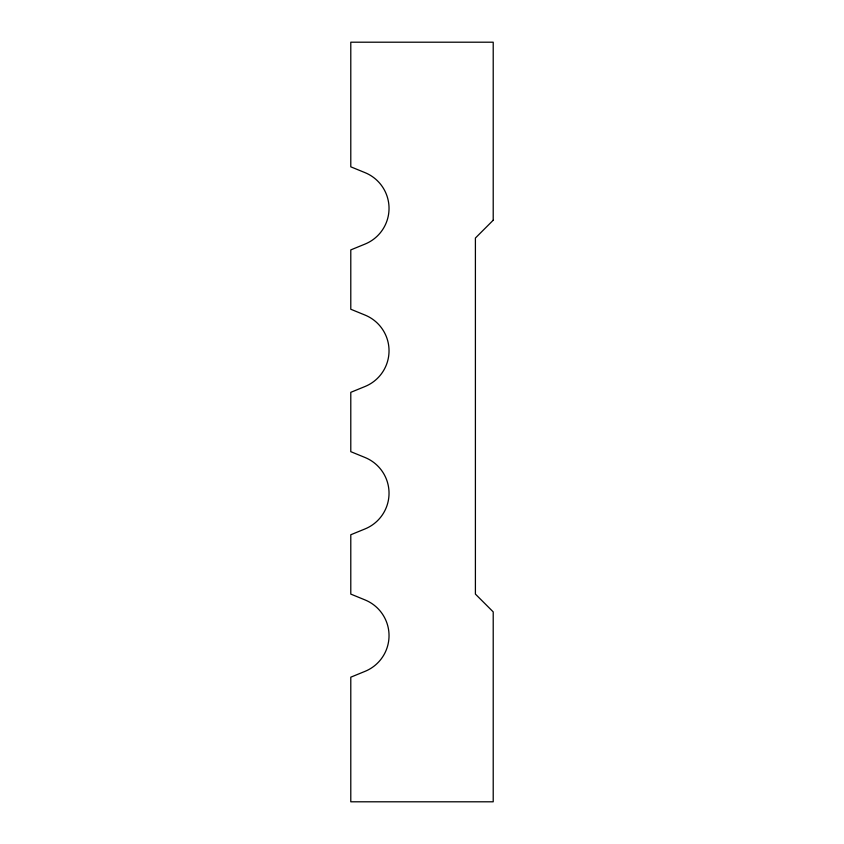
<?xml version="1.0" encoding="UTF-8"?>
<svg xmlns="http://www.w3.org/2000/svg" width="844" height="844" viewBox="0 0 844 844"><rect width="100%" height="100%" fill="white"/><g stroke="black" fill="none" stroke-linecap="round" stroke-linejoin="round"><path stroke-width="1.27" d="M493.212 220.231L475.404 238.029L475.404 594.092L493.212 611.9L493.212 801.8L350.787 801.8L350.787 677.183L365.062 671.339A38.571 38.571 0 0 0 365.062 599.936L350.787 594.092L350.787 534.758L365.062 528.914A38.571 38.571 0 0 0 365.062 457.511L350.787 451.667L350.787 392.333L365.062 386.489A38.571 38.571 0 0 0 365.062 315.086L350.787 309.242L350.787 249.908L365.062 244.064A38.571 38.571 0 0 0 365.062 172.661L350.787 166.817L350.787 42.2L493.212 42.2L493.212 220.231"/></g></svg>
